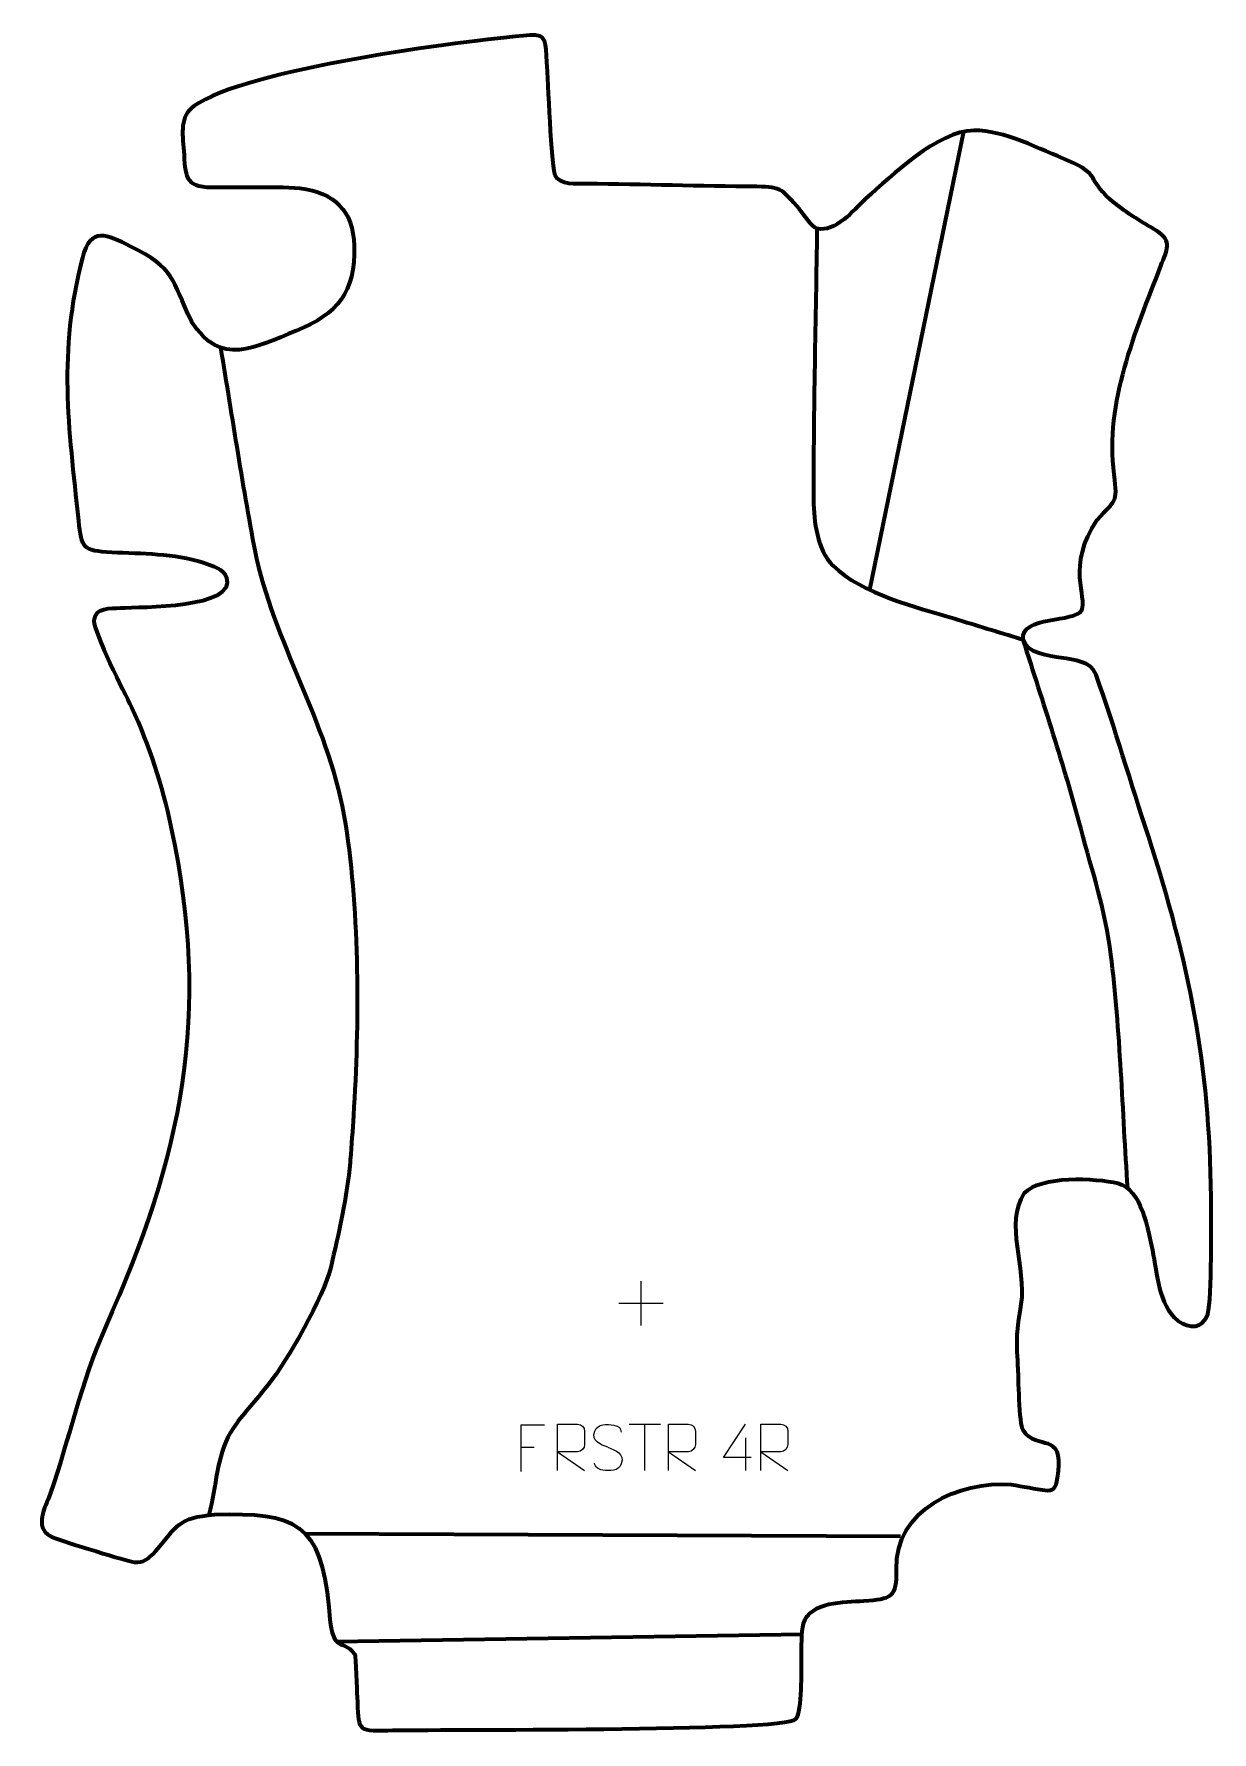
# Model space of a CAD drawing. Header units: millimetres. Extents: x -571 to 67, y -27 to 892.
import ezdxf

# ---------------------------------------------------------------- set-up
doc = ezdxf.new("R2010")
doc.units = ezdxf.units.MM
doc.header["$MEASUREMENT"] = 0
doc.layers.add('layer 2', color=7, linetype='Continuous')
doc.layers.add('layer 3', color=7, linetype='Continuous')

msp = doc.modelspace()

# ---------------------------------------------------------------- linework, layer by layer
at = {"layer": 'layer 2', "color": 140, "lineweight": 158}
for points in [[(-118.4748, 591.0944), (-118.4748, 591.0944), (-67.6932, 839.013), (-67.6932, 839.013)], [(-424.2638, 80.6522), (-424.2638, 80.6522), (-101.9363, 79.1721), (-101.9363, 79.1721)], [(-407.1704, 22.2689), (-407.1704, 22.2689), (-155.1966, 26.1681), (-155.1966, 26.1681)]]:
    msp.add_open_spline(points, degree=3, dxfattribs=at)
for points, knots in [([(-147.1608, 786.5593), (-147.7679, 737.7202), (-149.1432, 688.467), (-148.97, 639.6732), (-148.97, 639.6732), (-148.9289, 628.0935), (-147.0613, 612.7683), (-138.4698, 604.2793), (-138.4698, 604.2793), (-122.7628, 588.7597), (-93.5423, 581.8489), (-72.7392, 575.5627), (-72.7392, 575.5627), (-60.8016, 571.9273), (-48.8654, 568.2868), (-36.9279, 564.6511), (-36.9279, 564.6511), (-36.9279, 564.6511), (-35.4954, 564.2148), (-35.4954, 564.2148)], [0, 0, 0, 0, 0.16666667, 0.16666667, 0.16666667, 0.16666667, 0.33333333, 0.33333333, 0.33333333, 0.33333333, 0.5, 0.5, 0.5, 0.5, 0.66666667, 0.66666667, 0.66666667, 0.66666667, 1, 1, 1, 1]), ([(-469.9355, 722.1753), (-463.5068, 684.2491), (-457.9253, 645.6645), (-450.5071, 607.9738), (-450.5071, 607.9738), (-438.912, 558.0251), (-410.5899, 516.8358), (-402.3017, 464.3572), (-402.3017, 464.3572), (-394.6046, 415.6217), (-394.8696, 356.0699), (-397.9713, 306.7166), (-397.9713, 306.7166), (-398.4724, 298.7426), (-399.064, 290.7842), (-399.7217, 282.8216), (-399.7217, 282.8216), (-399.7217, 282.8216), (-399.8442, 281.3513), (-399.8442, 281.3513), (-399.8442, 281.3513), (-401.3493, 263.5982), (-406.1951, 242.1236), (-410.2397, 224.6019), (-410.2397, 224.6019), (-413.8231, 209.0783), (-433.9306, 173.9059), (-444.1326, 161.0652), (-444.1326, 161.0652), (-449.718, 154.0352), (-455.6631, 147.4968), (-461.1786, 140.3316), (-461.1786, 140.3316), (-471.2556, 127.0958), (-471.4412, 112.3185), (-474.8634, 96.7143), (-474.8634, 96.7143), (-475.3151, 94.655), (-475.7703, 92.5963), (-476.2248, 90.5376)], [0, 0, 0, 0, 0.09090909, 0.09090909, 0.09090909, 0.09090909, 0.18181818, 0.18181818, 0.18181818, 0.18181818, 0.27272727, 0.27272727, 0.27272727, 0.27272727, 0.36363636, 0.36363636, 0.36363636, 0.36363636, 0.45454545, 0.45454545, 0.45454545, 0.45454545, 0.54545455, 0.54545455, 0.54545455, 0.54545455, 0.63636364, 0.63636364, 0.63636364, 0.63636364, 0.72727273, 0.72727273, 0.72727273, 0.72727273, 0.81818182, 0.81818182, 0.81818182, 0.81818182, 1, 1, 1, 1]), ([(21.0819, 267.3372), (18.2201, 308.972), (17.0469, 352.6408), (11.9842, 393.8825), (11.9842, 393.8825), (9.1409, 417.0451), (1.8093, 439.1185), (-4.2247, 461.5642), (-4.2247, 461.5642), (-13.3378, 496.1522), (-24.6762, 530.1344), (-35.4954, 564.2148)], [0, 0, 0, 0, 0.25, 0.25, 0.25, 0.25, 0.5, 0.5, 0.5, 0.5, 1, 1, 1, 1])]:
    msp.add_open_spline(points, degree=3, knots=knots, dxfattribs=at)
at = {"layer": 'layer 2', "color": 250, "lineweight": 9}
for points in [[(-242.423, 217.1406), (-242.423, 217.1406), (-242.423, 193.1627), (-242.423, 193.1627)], [(-254.4119, 205.1516), (-254.4119, 205.1516), (-230.434, 205.1516), (-230.434, 205.1516)], [(-248.7139, 139.7169), (-248.7139, 139.7169), (-231.7267, 139.7169), (-231.7267, 139.7169)], [(-240.2201, 114.7869), (-240.2201, 114.7869), (-240.2201, 139.7404), (-240.2201, 139.7404)], [(-185.7536, 132.4413), (-185.7536, 132.4413), (-185.7536, 114.7766), (-185.7536, 114.7766)], [(-307.3885, 127.2637), (-307.3885, 127.2637), (-300.2204, 127.2637), (-300.2204, 127.2637)]]:
    msp.add_open_spline(points, degree=3, dxfattribs=at)
for points, knots in [([(-294.5145, 139.1434), (-294.5145, 139.1434), (-307.3885, 139.1434), (-307.3885, 139.1434), (-307.3885, 139.1434), (-307.3885, 139.1434), (-307.3885, 114.1898), (-307.3885, 114.1898)], [0, 0, 0, 0, 0.33333333, 0.33333333, 0.33333333, 0.33333333, 1, 1, 1, 1]), ([(-287.5524, 114.787), (-287.5524, 114.787), (-287.5524, 139.7405), (-287.5524, 139.7405), (-287.5524, 139.7405), (-283.9576, 139.7405), (-280.3621, 139.7405), (-276.7669, 139.7405), (-276.7669, 139.7405), (-274.4416, 139.7028), (-272.8843, 138.2128), (-272.8884, 135.8464), (-272.8884, 135.8464), (-272.8888, 133.8109), (-272.8888, 130.7515), (-272.8884, 128.7155), (-272.8884, 128.7155), (-272.8949, 126.84), (-274.7072, 124.8982), (-276.7167, 124.8791), (-276.7167, 124.8791), (-276.7167, 124.8791), (-287.5524, 124.8791), (-287.5524, 124.8791), (-287.5524, 124.8791), (-287.5524, 124.8791), (-272.8977, 114.787), (-272.8977, 114.787)], [0, 0, 0, 0, 0.125, 0.125, 0.125, 0.125, 0.25, 0.25, 0.25, 0.25, 0.375, 0.375, 0.375, 0.375, 0.5, 0.5, 0.5, 0.5, 0.625, 0.625, 0.625, 0.625, 0.75, 0.75, 0.75, 0.75, 1, 1, 1, 1]), ([(-260.2203, 127.2637), (-264.4686, 128.7341), (-269.3767, 130.5299), (-267.3716, 136.0502), (-267.3716, 136.0502), (-265.8681, 140.1901), (-260.6545, 139.8016), (-257.0509, 139.2005), (-257.0509, 139.2005), (-254.1903, 138.7233), (-253.3256, 137.5101), (-253.015, 135.426)], [0, 0, 0, 0, 0.25, 0.25, 0.25, 0.25, 0.5, 0.5, 0.5, 0.5, 1, 1, 1, 1]), ([(-227.5524, 114.7869), (-227.5524, 114.7869), (-227.5524, 139.7404), (-227.5524, 139.7404), (-227.5524, 139.7404), (-223.9576, 139.7404), (-220.3621, 139.7404), (-216.7669, 139.7404), (-216.7669, 139.7404), (-214.4416, 139.7027), (-212.8843, 138.2127), (-212.8884, 135.8463), (-212.8884, 135.8463), (-212.8888, 133.8108), (-212.8888, 130.7514), (-212.8884, 128.7154), (-212.8884, 128.7154), (-212.8949, 126.8399), (-214.7072, 124.8981), (-216.7167, 124.879), (-216.7167, 124.879), (-216.7167, 124.879), (-227.5524, 124.879), (-227.5524, 124.879), (-227.5524, 124.879), (-227.5524, 124.879), (-212.8977, 114.7869), (-212.8977, 114.7869)], [0, 0, 0, 0, 0.125, 0.125, 0.125, 0.125, 0.25, 0.25, 0.25, 0.25, 0.375, 0.375, 0.375, 0.375, 0.5, 0.5, 0.5, 0.5, 0.625, 0.625, 0.625, 0.625, 0.75, 0.75, 0.75, 0.75, 1, 1, 1, 1]), ([(-182.8095, 121.6802), (-182.8095, 121.6802), (-197.6312, 121.6802), (-197.6312, 121.6802), (-197.6312, 121.6802), (-197.6312, 121.6802), (-185.7536, 139.7507), (-185.7536, 139.7507)], [0, 0, 0, 0, 0.33333333, 0.33333333, 0.33333333, 0.33333333, 1, 1, 1, 1]), ([(-177.5524, 114.7869), (-177.5524, 114.7869), (-177.5524, 139.7404), (-177.5524, 139.7404), (-177.5524, 139.7404), (-173.9576, 139.7404), (-170.3621, 139.7404), (-166.7669, 139.7404), (-166.7669, 139.7404), (-164.4416, 139.7027), (-162.8843, 138.2127), (-162.8884, 135.8463), (-162.8884, 135.8463), (-162.8888, 133.8108), (-162.8888, 130.7514), (-162.8884, 128.7154), (-162.8884, 128.7154), (-162.8949, 126.8399), (-164.7072, 124.8981), (-166.7167, 124.879), (-166.7167, 124.879), (-166.7167, 124.879), (-177.5524, 124.879), (-177.5524, 124.879), (-177.5524, 124.879), (-177.5524, 124.879), (-162.8977, 114.7869), (-162.8977, 114.7869)], [0, 0, 0, 0, 0.125, 0.125, 0.125, 0.125, 0.25, 0.25, 0.25, 0.25, 0.375, 0.375, 0.375, 0.375, 0.5, 0.5, 0.5, 0.5, 0.625, 0.625, 0.625, 0.625, 0.75, 0.75, 0.75, 0.75, 1, 1, 1, 1]), ([(-260.2203, 127.2636), (-256.2017, 125.6169), (-251.1722, 123.7286), (-253.0062, 118.3683), (-253.0062, 118.3683), (-254.466, 114.1019), (-259.3768, 114.3586), (-263.1029, 114.9133), (-263.1029, 114.9133), (-265.8529, 115.3231), (-267.0738, 116.5366), (-267.4518, 118.6488)], [0, 0, 0, 0, 0.25, 0.25, 0.25, 0.25, 0.5, 0.5, 0.5, 0.5, 1, 1, 1, 1])]:
    msp.add_open_spline(points, degree=3, knots=knots, dxfattribs=at)
at = {"layer": 'layer 3', "color": 242, "lineweight": 158}
msp.add_open_spline([(-302.4441, 891.1249), (-293.1488, 891.8423), (-293.9546, 887.3158), (-293.2804, 876.4227), (-293.2804, 876.4227), (-292.7178, 867.3312), (-290.7676, 820.2771), (-288.8524, 815.4439), (-288.8524, 815.4439), (-286.5778, 809.7038), (-277.0824, 810.8245), (-271.6453, 810.7929), (-271.6453, 810.7929), (-240.9573, 810.5953), (-210.18, 809.334), (-179.5948, 809.2612), (-179.5948, 809.2612), (-165.9179, 809.1135), (-165.6383, 807.224), (-156.6439, 796.9913), (-156.6439, 796.9913), (-154.2762, 794.2977), (-150.0654, 787.519), (-147.1608, 786.5593), (-147.1608, 786.5593), (-136.9764, 784.2681), (-127.5054, 796.5019), (-120.7777, 802.6428), (-120.7777, 802.6428), (-106.8793, 815.3374), (-81.6576, 839.2993), (-62.2521, 839.6788), (-62.2521, 839.6788), (-46.5234, 839.9864), (-25.7697, 829.2327), (-11.0022, 823.2485), (-11.0022, 823.2485), (6.244, 815.8936), (-0.7547, 813.1913), (11.3302, 802.5514), (11.3302, 802.5514), (19.1479, 795.6685), (27.9315, 790.5729), (36.8268, 785.3022), (36.8268, 785.3022), (45.5147, 779.5206), (42.2675, 775.1497), (38.9838, 766.4176), (38.9838, 766.4176), (25.2532, 730.2269), (8.6262, 693.0399), (13.7111, 653.4438), (13.7111, 653.4438), (15.7442, 637.2663), (14.4762, 640.4338), (4.5109, 628.932), (4.5109, 628.932), (-12.4734, 603.9058), (-0.5688, 587.206), (-3.8013, 580.2155), (-3.8013, 580.2155), (-7.0481, 573.1943), (-37.2597, 577.4957), (-35.4954, 564.2148), (-35.4954, 564.2148), (-33.5724, 556.4244), (-21.4799, 555.4617), (-14.9458, 554.3167), (-14.9458, 554.3167), (-7.9534, 553.1582), (1.0127, 552.5628), (3.9716, 545.1947), (3.9716, 545.1947), (14.1475, 516.4651), (22.6104, 486.8294), (32.2445, 457.8082), (32.2445, 457.8082), (54.3948, 388.7499), (65.5112, 335.0521), (66.1385, 262.5282), (66.1385, 262.5282), (66.1494, 251.0686), (66.6887, 207.7345), (64.4193, 199.4351), (64.4193, 199.4351), (61.4693, 190.9593), (54.8287, 191.6726), (48.0912, 195.5996), (48.0912, 195.5996), (37.3973, 205.0796), (37.26, 220.5201), (34.387, 233.9774), (34.387, 233.9774), (32.0765, 244.9917), (28.474, 266.8235), (15.7344, 270.1544), (15.7344, 270.1544), (3.9517, 272.9813), (-26.2985, 274.381), (-34.9496, 264.7327), (-34.9496, 264.7327), (-45.6504, 248.3846), (-33.5287, 224.009), (-36.5568, 204.7467), (-36.5568, 204.7467), (-39.0681, 189.6881), (-39.18, 186.7761), (-38.3334, 171.3886), (-38.3334, 171.3886), (-38.0303, 165.8798), (-37.6603, 139.5643), (-35.6037, 136.4807), (-35.6037, 136.4807), (-27.6738, 124.5911), (-13.7021, 136.4113), (-16.5625, 112.9818), (-16.5625, 112.9818), (-17.3709, 106.3601), (-18.3765, 103.9571), (-22.3095, 103.8666), (-22.3095, 103.8666), (-29.6768, 104.6445), (-35.18, 106.1284), (-42.0481, 107.1405), (-42.0481, 107.1405), (-70.2232, 109.1816), (-105.0983, 93.6427), (-104.0729, 61.1227), (-104.0729, 61.1227), (-103.598, 46.0617), (-107.0691, 45.2631), (-121.7123, 44.1991), (-121.7123, 44.1991), (-132.3858, 43.4236), (-150.8243, 44.1542), (-154.3289, 31.8616), (-154.3289, 31.8616), (-155.684, 27.1086), (-155.3327, 18.6999), (-155.5173, 13.5222), (-155.5173, 13.5222), (-155.6804, 6.9561), (-154.8404, -15.4265), (-158.4914, -19.732), (-158.4914, -19.732), (-164.4731, -26.7858), (-355.932, -25.1127), (-379.4621, -25.9266), (-379.4621, -25.9266), (-396.9737, -26.4734), (-394.8904, -25.3462), (-396.0278, -7.7106), (-396.0278, -7.7106), (-396.2455, -4.3359), (-396.5566, 13.6593), (-397.2263, 15.3634), (-397.2263, 15.3634), (-404.8346, 25.0995), (-409.6761, 14.0125), (-411.3474, 40.8271), (-411.3474, 40.8271), (-415.6547, 86.1971), (-429.3015, 92.3534), (-473.1928, 90.8258), (-473.1928, 90.8258), (-493.0486, 89.1846), (-493.2337, 84.8952), (-504.8685, 71.2508), (-504.8685, 71.2508), (-509.9518, 65.2895), (-513.637, 64.3697), (-518.0799, 65.3942), (-518.0799, 65.3942), (-523.8589, 66.7742), (-558.6807, 77.2948), (-562.1215, 79.281), (-562.1215, 79.281), (-570.8927, 84.3442), (-564.8415, 94.5605), (-562.1567, 102.07), (-562.1567, 102.07), (-551.5547, 132.488), (-545.5907, 162.0092), (-532.3791, 191.8829), (-532.3791, 191.8829), (-490.5135, 285.9244), (-474.9277, 360.6981), (-496.7357, 463.0021), (-496.7357, 463.0021), (-501.6042, 485.8405), (-508.3731, 506.4703), (-518.079, 527.713), (-518.079, 527.713), (-521.9008, 535.6212), (-538.5727, 568.0401), (-538.4556, 574.3397), (-538.4556, 574.3397), (-538.3208, 581.5924), (-529.1875, 580.8404), (-524.1003, 581.1469), (-524.1003, 581.1469), (-512.7035, 581.8334), (-461.3758, 580.8151), (-466.6441, 597.7576), (-466.6441, 597.7576), (-468.1217, 602.5093), (-474.1066, 604.0033), (-479.344, 605.8562), (-479.344, 605.8562), (-495.092, 611.1059), (-512.3854, 610.6224), (-528.7794, 611.5565), (-528.7794, 611.5565), (-544.7346, 612.4657), (-545.1491, 613.4904), (-546.8191, 628.5138), (-546.8191, 628.5138), (-552.2554, 679.6852), (-557.9838, 719.532), (-544.7028, 770.6908), (-544.7028, 770.6908), (-540.211, 787.9935), (-531.3281, 783.1527), (-518.6508, 776.948), (-518.6508, 776.948), (-494.1759, 764.969), (-496.8576, 759.3415), (-485.598, 736.3203), (-485.598, 736.3203), (-469.9402, 711.1163), (-451.102, 722.3965), (-429.0444, 731.2531), (-429.0444, 731.2531), (-406.4353, 740.3312), (-396.9227, 752.1305), (-397.6413, 777.1386), (-397.6413, 777.1386), (-398.1988, 796.5409), (-408.1699, 805.8706), (-426.9217, 808.4679), (-426.9217, 808.4679), (-443.2107, 809.549), (-458.4414, 808.749), (-474.5762, 808.9427), (-474.5762, 808.9427), (-489.862, 809.1263), (-488.7991, 815.1863), (-489.8509, 828.6442), (-489.8509, 828.6442), (-490.6208, 838.495), (-491.9946, 847.1979), (-484.3096, 852.7796), (-484.3096, 852.7796), (-457.0554, 872.5738), (-340.1484, 888.2147), (-302.4441, 891.1249)], degree=3, knots=[0, 0, 0, 0, 0.01538462, 0.01538462, 0.01538462, 0.01538462, 0.03076923, 0.03076923, 0.03076923, 0.03076923, 0.04615385, 0.04615385, 0.04615385, 0.04615385, 0.06153846, 0.06153846, 0.06153846, 0.06153846, 0.07692308, 0.07692308, 0.07692308, 0.07692308, 0.09230769, 0.09230769, 0.09230769, 0.09230769, 0.10769231, 0.10769231, 0.10769231, 0.10769231, 0.12307692, 0.12307692, 0.12307692, 0.12307692, 0.13846154, 0.13846154, 0.13846154, 0.13846154, 0.15384615, 0.15384615, 0.15384615, 0.15384615, 0.16923077, 0.16923077, 0.16923077, 0.16923077, 0.18461538, 0.18461538, 0.18461538, 0.18461538, 0.2, 0.2, 0.2, 0.2, 0.21538462, 0.21538462, 0.21538462, 0.21538462, 0.23076923, 0.23076923, 0.23076923, 0.23076923, 0.24615385, 0.24615385, 0.24615385, 0.24615385, 0.26153846, 0.26153846, 0.26153846, 0.26153846, 0.27692308, 0.27692308, 0.27692308, 0.27692308, 0.29230769, 0.29230769, 0.29230769, 0.29230769, 0.30769231, 0.30769231, 0.30769231, 0.30769231, 0.32307692, 0.32307692, 0.32307692, 0.32307692, 0.33846154, 0.33846154, 0.33846154, 0.33846154, 0.35384615, 0.35384615, 0.35384615, 0.35384615, 0.36923077, 0.36923077, 0.36923077, 0.36923077, 0.38461538, 0.38461538, 0.38461538, 0.38461538, 0.4, 0.4, 0.4, 0.4, 0.41538462, 0.41538462, 0.41538462, 0.41538462, 0.43076923, 0.43076923, 0.43076923, 0.43076923, 0.44615385, 0.44615385, 0.44615385, 0.44615385, 0.46153846, 0.46153846, 0.46153846, 0.46153846, 0.47692308, 0.47692308, 0.47692308, 0.47692308, 0.49230769, 0.49230769, 0.49230769, 0.49230769, 0.50769231, 0.50769231, 0.50769231, 0.50769231, 0.52307692, 0.52307692, 0.52307692, 0.52307692, 0.53846154, 0.53846154, 0.53846154, 0.53846154, 0.55384615, 0.55384615, 0.55384615, 0.55384615, 0.56923077, 0.56923077, 0.56923077, 0.56923077, 0.58461538, 0.58461538, 0.58461538, 0.58461538, 0.6, 0.6, 0.6, 0.6, 0.61538462, 0.61538462, 0.61538462, 0.61538462, 0.63076923, 0.63076923, 0.63076923, 0.63076923, 0.64615385, 0.64615385, 0.64615385, 0.64615385, 0.66153846, 0.66153846, 0.66153846, 0.66153846, 0.67692308, 0.67692308, 0.67692308, 0.67692308, 0.69230769, 0.69230769, 0.69230769, 0.69230769, 0.70769231, 0.70769231, 0.70769231, 0.70769231, 0.72307692, 0.72307692, 0.72307692, 0.72307692, 0.73846154, 0.73846154, 0.73846154, 0.73846154, 0.75384615, 0.75384615, 0.75384615, 0.75384615, 0.76923077, 0.76923077, 0.76923077, 0.76923077, 0.78461538, 0.78461538, 0.78461538, 0.78461538, 0.8, 0.8, 0.8, 0.8, 0.81538462, 0.81538462, 0.81538462, 0.81538462, 0.83076923, 0.83076923, 0.83076923, 0.83076923, 0.84615385, 0.84615385, 0.84615385, 0.84615385, 0.86153846, 0.86153846, 0.86153846, 0.86153846, 0.87692308, 0.87692308, 0.87692308, 0.87692308, 0.89230769, 0.89230769, 0.89230769, 0.89230769, 0.90769231, 0.90769231, 0.90769231, 0.90769231, 0.92307692, 0.92307692, 0.92307692, 0.92307692, 0.93846154, 0.93846154, 0.93846154, 0.93846154, 0.95384615, 0.95384615, 0.95384615, 0.95384615, 0.96923077, 0.96923077, 0.96923077, 0.96923077, 1, 1, 1, 1], dxfattribs=at)

doc.saveas('drawing.dxf')
